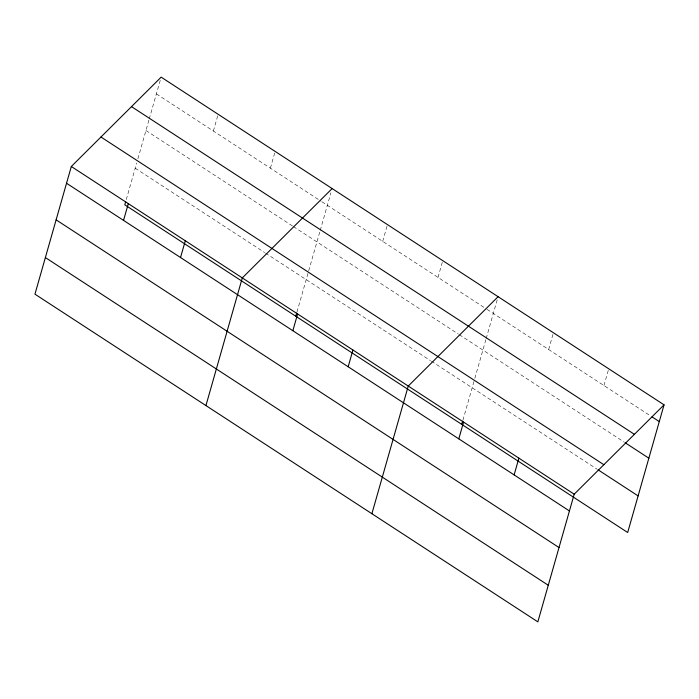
<?xml version="1.0" encoding="UTF-8"?>
<svg xmlns="http://www.w3.org/2000/svg" width="699" height="699" viewBox="0 0 699 699"><rect width="100%" height="100%" fill="white"/><g stroke="black" fill="none" stroke-linecap="round" stroke-linejoin="round"><path stroke-width="0.52" stroke-dasharray="3.5 2.62" d="M126.274 199.582L136.707 162.972M137.895 158.778L148.931 120.036M149.228 118.996L160.857 78.192M213.378 131.036L218.149 114.278M270.373 168.179L275.144 151.421M296.961 312.042L319.915 231.456M320.221 230.408L330.942 192.749M382.685 241.365L387.456 224.606M438.002 277.407L442.773 260.657M462.921 420.178L474.542 379.382M474.839 378.334L485.875 339.6M486.172 338.552L498.09 296.699M548.636 349.5L553.416 332.75M603.962 385.551L608.733 368.792M156.384 93.893L321.033 201.19M321.933 201.775L486.067 308.731M486.976 309.316L650.21 415.687M145.951 130.495L292.514 225.995M293.414 226.59L458.413 334.096M459.313 334.69L624.364 442.24M135.213 168.206L264.58 252.505M265.489 253.099L430.435 360.579M431.344 361.173L597.304 469.309"/><path stroke-width="1.05" d="M71.315 166.493L34.95 294.157L537.846 621.857L574.211 494.193L664.05 404.843L161.154 77.143L71.315 166.493L574.211 494.193M125.68 201.67L124.789 204.807L627.685 532.507L664.05 404.843M123.54 220.386L128.31 203.636M180.534 257.529L185.305 240.771M205.934 405.577L242.3 277.914L332.139 188.564M295.773 316.228L296.664 313.082M292.846 330.714L297.617 313.956M348.163 366.765L352.934 350.007M371.894 513.721L408.26 386.058L498.09 296.699M461.724 424.363L462.624 421.226M458.806 438.858L463.577 422.1M514.123 474.901L518.894 458.151M652.018 416.866L659.279 421.593M131.508 106.632L634.404 434.324M625.273 442.834L648.855 458.195M100.962 137.013L603.857 464.704M598.204 469.903L638.108 495.906M66.545 183.252L569.44 510.952M56.121 219.853L559.017 547.544M45.374 257.564L548.269 585.255"/></g></svg>
